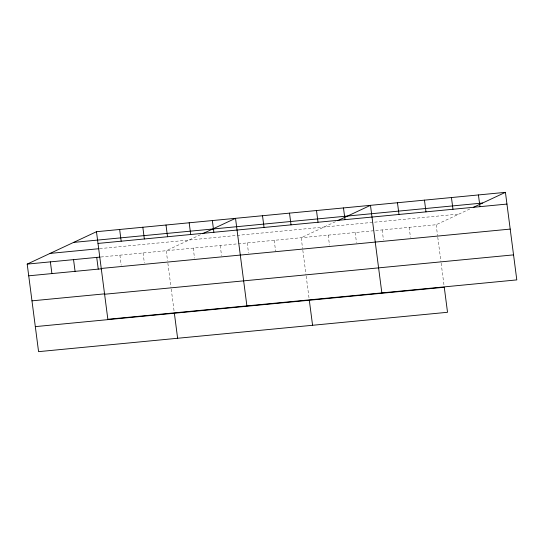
<?xml version="1.0" encoding="UTF-8"?>
<svg xmlns="http://www.w3.org/2000/svg" width="544" height="544" viewBox="0 0 544 544"><rect width="100%" height="100%" fill="white"/><g stroke="black" fill="none" stroke-linecap="round" stroke-linejoin="round"><path stroke-width="0.41" stroke-dasharray="2.72 2.04" d="M200.525 234.688L166.24 250.709L167.545 260.76M335.478 221.694L301.199 237.721L302.607 248.601M100.858 257.006L436.152 224.733L470.431 208.706M99.722 248.628L236.341 235.477M237.184 235.396L459.014 214.044M436.152 224.733L437.56 235.613M437.777 237.286L440.919 261.48M441.136 263.14L444.054 285.6M409.156 227.331L410.462 237.374M382.167 229.928L383.472 239.972M355.178 232.526L356.483 242.57M328.188 235.124L329.494 245.167M302.824 250.274L305.966 274.468M306.184 276.134L309.101 298.588M274.203 240.319L275.618 251.206M247.214 242.916L248.52 252.967M220.225 245.514L221.53 255.564M193.236 248.112L194.541 258.162M167.872 263.269L171.013 287.456M171.231 289.122L174.148 311.583M143.072 252.946L144.371 262.99M119.898 255.177L121.203 265.22"/><path stroke-width="0.82" d="M35.319 326.624L444.271 287.259L447.522 312.29L38.57 351.655L27.2 264.098L96.478 231.71L505.43 192.345L516.8 279.902L107.848 319.267L96.478 231.71M202.667 233.689L235.525 218.328L246.894 305.884M337.62 220.694L370.478 205.34L381.847 292.896M473.287 207.373L505.43 192.345M73.617 242.4L482.569 203.034M98.002 243.433L506.954 204.068M50.062 253.409L98.892 248.71M27.2 264.098L100.035 257.088M101.252 268.457L510.204 229.092M28.723 275.815L101.551 268.804M31.974 300.846L104.802 293.835M104.598 294.243L513.55 254.878M478.434 194.942L479.958 206.666M451.445 197.54L452.968 209.263M424.456 200.138L425.979 211.861M397.467 202.742L398.99 214.458M343.482 207.937L345.005 219.654M316.492 210.535L318.016 222.251M309.318 300.254L312.569 325.278M289.503 213.132L291.026 224.849M262.514 215.73L264.037 227.446M212.35 220.558L213.874 232.281M189.176 222.788L190.699 234.512M166.002 225.019L167.525 236.742M174.366 313.242L177.616 338.266M142.827 227.249L144.35 238.972M119.653 229.48L121.176 241.203M96.723 257.407L98.246 269.124M73.549 259.638L75.072 271.354M50.374 261.868L51.898 273.584"/></g></svg>
